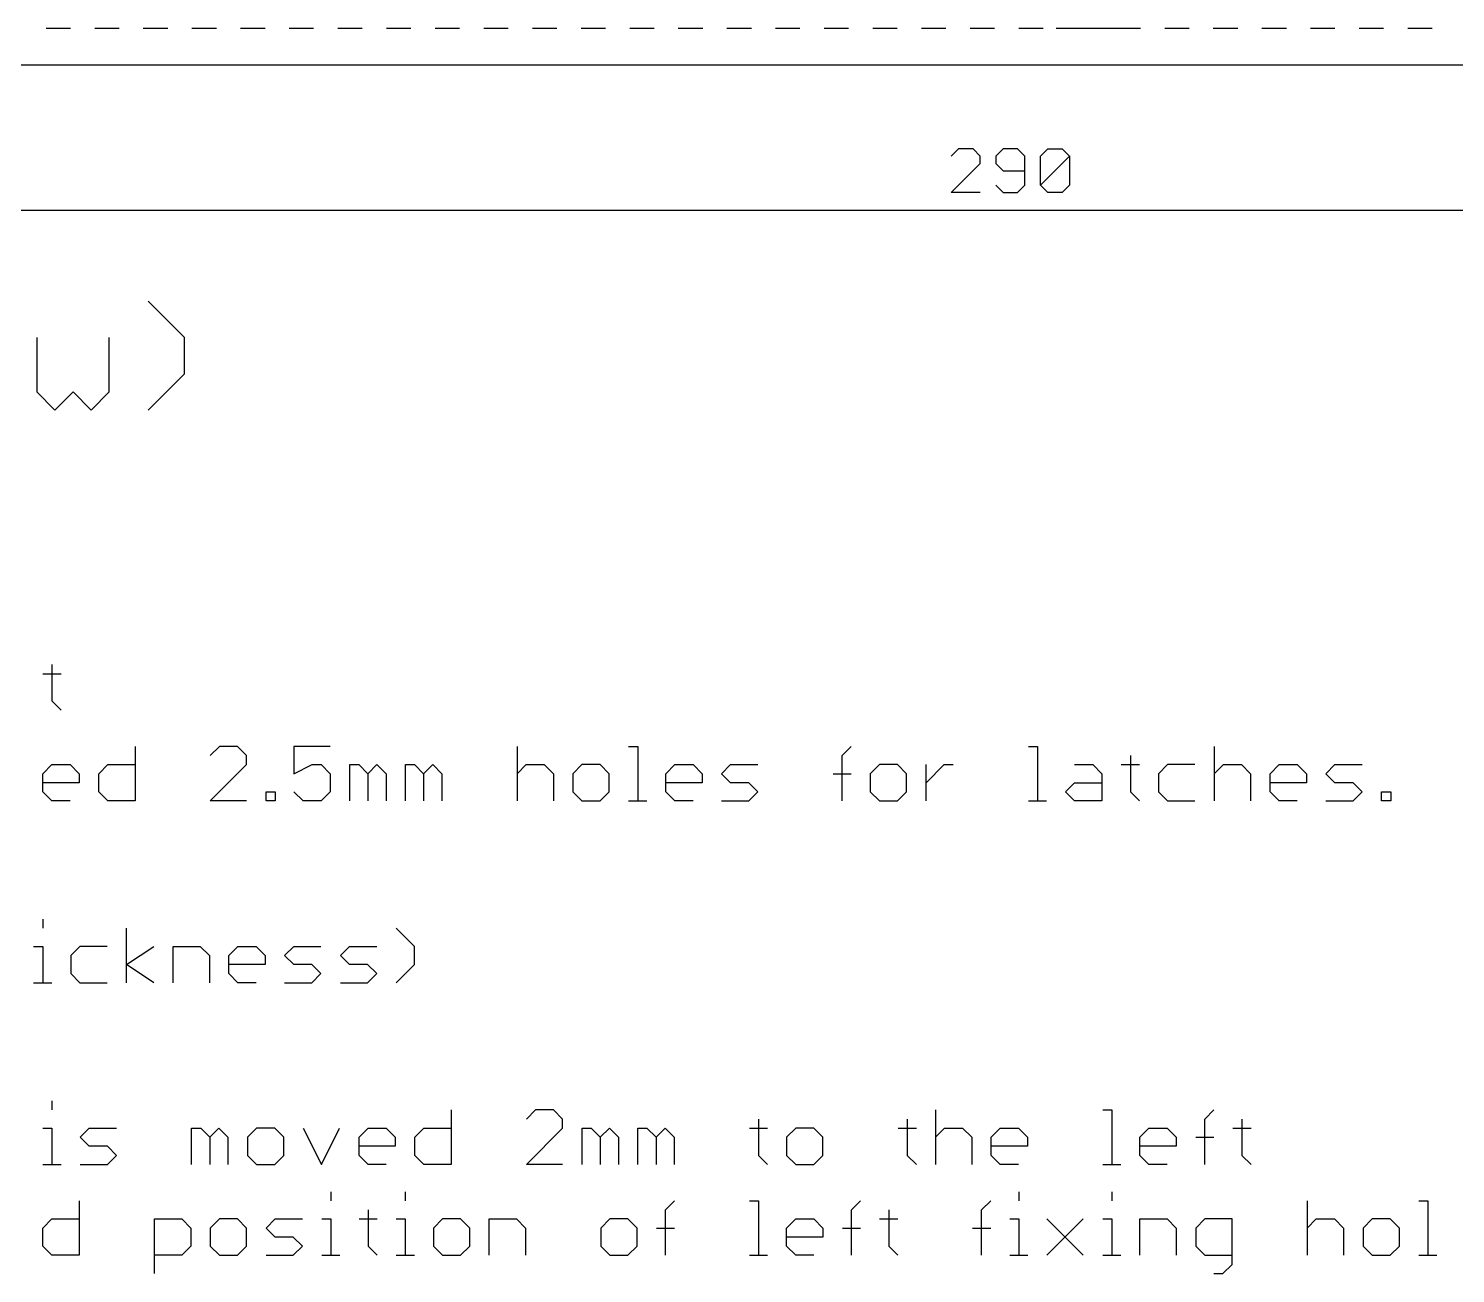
# Model space of a CAD drawing. Extents: x -7 to 590, y -59 to 445.
# Drawn here: x 104.6 to 163.5, y -51.4 to 0 of the extents above; entities that cross this region are included whole.
import ezdxf

# ---------------------------------------------------------------- set-up
doc = ezdxf.new("R2010")
doc.units = 0
doc.layers.add('20', color=7, linetype='CONTINUOUS')
doc.layers.add('47', color=2, linetype='CONTINUOUS')

msp = doc.modelspace()

# ---------------------------------------------------------------- linework, layer by layer
at = {"layer": '20'}
for p, q in [((106.3643, 0), (105.3571, 0)), ((108.3714, 0), (107.3643, 0)), ((110.3786, 0), (109.3714, 0)), ((112.3857, 0), (111.3786, 0)), ((114.3929, 0), (113.3857, 0)), ((116.4, 0), (115.3929, 0)), ((118.4071, 0), (117.4, 0)), ((120.4143, 0), (119.4071, 0)), ((122.4214, 0), (121.4143, 0)), ((124.4286, 0), (123.4214, 0)), ((126.4357, 0), (125.4286, 0)), ((128.4429, 0), (127.4357, 0)), ((130.45, 0), (129.4429, 0)), ((132.4571, 0), (131.45, 0)), ((134.4643, 0), (133.4571, 0)), ((136.4714, 0), (135.4643, 0)), ((138.4786, 0), (137.4714, 0)), ((140.4857, 0), (139.4786, 0)), ((142.4929, 0), (141.4857, 0)), ((144.5, 0), (143.4929, 0)), ((146.5071, 0), (145.5, 0)), ((148.5143, 0), (147.5071, 0)), ((150.5214, 0), (149.5143, 0)), ((152.5286, 0), (151.5214, 0)), ((154.5357, 0), (153.5286, 0)), ((156.5429, 0), (155.5357, 0)), ((158.55, 0), (157.5429, 0)), ((160.5571, 0), (159.55, 0)), ((162.5643, 0), (161.5571, 0)), ((5, -1.5), (285, -1.5))]:
    msp.add_line(p, q, dxfattribs=at)
at = {"layer": '47'}
for p, q in [((150.5, 0), (147.05, 0)), ((143.0137, -4.9701), (142.7139, -5.2698)), ((143.6131, -4.9701), (143.0137, -4.9701)), ((143.9128, -5.2698), (143.6131, -4.9701)), ((143.9128, -5.5695), (143.9128, -5.2698)), ((144.8552, -4.9701), (144.5555, -5.2698)), ((144.5555, -5.2698), (144.5555, -5.5695)), ((145.4547, -4.9701), (144.8552, -4.9701)), ((145.7544, -5.2698), (145.4547, -4.9701)), ((145.7544, -6.4687), (145.7544, -5.2698)), ((146.3971, -5.2698), (146.6968, -4.9701)), ((146.3971, -6.4687), (146.3971, -5.2698)), ((146.3971, -6.4687), (147.596, -5.2698)), ((146.6968, -4.9701), (147.2962, -4.9701)), ((147.2962, -4.9701), (147.596, -5.2698)), ((147.596, -5.2698), (147.596, -6.4687)), ((142.7139, -6.7684), (143.9128, -5.5695)), ((144.5555, -5.5695), (144.8552, -5.8692)), ((144.8552, -5.8692), (145.7544, -5.8692)), ((144.5555, -6.4687), (144.8552, -6.7684)), ((145.4547, -6.7684), (145.7544, -6.4687)), ((146.6968, -6.7684), (146.3971, -6.4687)), ((147.596, -6.4687), (147.2962, -6.7684)), ((143.9128, -6.7684), (142.7139, -6.7684)), ((144.8552, -6.7684), (145.4547, -6.7684)), ((147.2962, -6.7684), (146.6968, -6.7684)), ((0.065, -7.5), (289.935, -7.5)), ((111.0738, -12.7488), (109.5752, -11.2502)), ((104.9712, -12.7488), (104.9712, -14.9967)), ((107.9685, -14.9967), (107.9685, -12.7488)), ((111.0738, -14.2474), (111.0738, -12.7488)), ((109.5752, -15.746), (111.0738, -14.2474)), ((104.9712, -14.9967), (105.7206, -15.746)), ((105.7206, -15.746), (106.4699, -14.9967)), ((106.4699, -14.9967), (107.2192, -15.746)), ((107.2192, -15.746), (107.9685, -14.9967)), ((105.6025, -26.2497), (105.6025, -27.7483)), ((105.2279, -26.6244), (105.9772, -26.6244)), ((105.6025, -27.7483), (105.9772, -28.123)), ((109.0284, -29.6251), (109.0284, -31.873)), ((112.5084, -29.6251), (112.1338, -29.9997)), ((113.2577, -29.6251), (112.5084, -29.6251)), ((113.6324, -29.9997), (113.2577, -29.6251)), ((113.6324, -30.3744), (113.6324, -29.9997)), ((117.0853, -29.6251), (115.5867, -29.6251)), ((115.5867, -29.6251), (115.5867, -30.749)), ((124.7946, -29.6251), (124.7946, -31.873)), ((129.3985, -29.6251), (129.7732, -29.6251)), ((129.7732, -29.6251), (129.7732, -31.873)), ((138.2137, -29.9997), (138.5883, -29.6251)), ((138.2137, -31.873), (138.2137, -29.9997)), ((145.8959, -29.6251), (146.2706, -29.6251)), ((146.2706, -29.6251), (146.2706, -31.873)), ((150.1072, -29.9997), (150.1072, -31.4983)), ((153.5691, -29.6251), (153.5691, -31.873)), ((105.2279, -30.749), (105.6025, -30.3744)), ((105.6025, -30.3744), (106.3518, -30.3744)), ((106.3518, -30.3744), (106.7265, -30.749)), ((107.5298, -30.749), (107.9045, -30.3744)), ((107.9045, -30.3744), (109.0284, -30.3744)), ((112.1338, -31.873), (113.6324, -30.3744)), ((115.5867, -30.749), (116.336, -30.3744)), ((116.336, -30.3744), (116.7107, -30.3744)), ((116.7107, -30.3744), (117.0853, -30.749)), ((117.8887, -31.873), (117.8887, -30.3744)), ((117.8887, -30.3744), (118.2633, -30.3744)), ((118.2633, -30.3744), (118.638, -30.749)), ((118.638, -30.749), (119.0126, -30.3744)), ((119.0126, -30.3744), (119.3873, -30.749)), ((120.1906, -31.873), (120.1906, -30.3744)), ((120.1906, -30.3744), (120.5653, -30.3744)), ((120.5653, -30.3744), (120.9399, -30.749)), ((120.9399, -30.749), (121.3146, -30.3744)), ((121.3146, -30.3744), (121.6892, -30.749)), ((124.7946, -30.749), (125.1692, -30.3744)), ((125.1692, -30.3744), (125.9185, -30.3744)), ((125.9185, -30.3744), (126.2932, -30.749)), ((127.4712, -30.3744), (127.0965, -30.749)), ((128.2205, -30.3744), (127.4712, -30.3744)), ((128.5951, -30.749), (128.2205, -30.3744)), ((130.9331, -30.749), (131.3078, -30.3744)), ((131.3078, -30.3744), (132.0571, -30.3744)), ((132.0571, -30.3744), (132.4318, -30.749)), ((133.2351, -30.749), (133.6098, -30.3744)), ((133.6098, -30.3744), (134.7337, -30.3744)), ((139.7483, -30.3744), (139.3737, -30.749)), ((140.4976, -30.3744), (139.7483, -30.3744)), ((140.8723, -30.749), (140.4976, -30.3744)), ((141.6756, -31.873), (141.6756, -30.3744)), ((141.6756, -31.1237), (142.425, -30.3744)), ((142.425, -30.3744), (142.7996, -30.3744)), ((147.8052, -30.3744), (148.5545, -30.3744)), ((148.5545, -30.3744), (148.9292, -30.749)), ((149.7325, -30.3744), (150.4818, -30.3744)), ((151.6418, -30.3744), (151.2672, -30.749)), ((152.7658, -30.3744), (151.6418, -30.3744)), ((153.5691, -30.749), (153.9438, -30.3744)), ((153.9438, -30.3744), (154.6931, -30.3744)), ((154.6931, -30.3744), (155.0677, -30.749)), ((155.8711, -30.749), (156.2458, -30.3744)), ((156.2458, -30.3744), (156.9951, -30.3744)), ((156.9951, -30.3744), (157.3697, -30.749)), ((158.1731, -30.749), (158.5477, -30.3744)), ((158.5477, -30.3744), (159.6717, -30.3744)), ((105.2279, -31.4983), (105.2279, -30.749)), ((106.7265, -31.1237), (105.2279, -31.1237)), ((106.7265, -30.749), (106.7265, -31.1237)), ((107.5298, -31.4983), (107.5298, -30.749)), ((117.0853, -30.749), (117.0853, -31.4983)), ((118.638, -30.749), (118.638, -31.873)), ((119.3873, -30.749), (119.3873, -31.873)), ((120.9399, -30.749), (120.9399, -31.873)), ((121.6892, -30.749), (121.6892, -31.873)), ((126.2932, -30.749), (126.2932, -31.873)), ((127.0965, -30.749), (127.0965, -31.4983)), ((128.5951, -31.4983), (128.5951, -30.749)), ((130.9331, -31.4983), (130.9331, -30.749)), ((132.4318, -31.1237), (130.9331, -31.1237)), ((132.4318, -30.749), (132.4318, -31.1237)), ((133.6098, -31.1237), (133.2351, -30.749)), ((134.3591, -31.1237), (133.6098, -31.1237)), ((134.7337, -31.4983), (134.3591, -31.1237)), ((137.839, -30.749), (138.5883, -30.749)), ((139.3737, -30.749), (139.3737, -31.4983)), ((140.8723, -31.4983), (140.8723, -30.749)), ((147.4306, -31.4983), (147.8052, -31.1237)), ((147.8052, -31.1237), (148.9292, -31.1237)), ((148.9292, -30.749), (148.9292, -31.873)), ((151.2672, -30.749), (151.2672, -31.4983)), ((155.0677, -30.749), (155.0677, -31.873)), ((155.8711, -31.4983), (155.8711, -30.749)), ((157.3697, -31.1237), (155.8711, -31.1237)), ((157.3697, -30.749), (157.3697, -31.1237)), ((158.5477, -31.1237), (158.1731, -30.749)), ((159.297, -31.1237), (158.5477, -31.1237)), ((159.6717, -31.4983), (159.297, -31.1237)), ((105.6025, -31.873), (105.2279, -31.4983)), ((107.9045, -31.873), (107.5298, -31.4983)), ((114.4357, -31.873), (114.4357, -31.4983)), ((114.4357, -31.4983), (114.8104, -31.4983)), ((114.8104, -31.4983), (114.8104, -31.873)), ((115.9614, -31.873), (115.5867, -31.4983)), ((117.0853, -31.4983), (116.7107, -31.873)), ((127.0965, -31.4983), (127.4712, -31.873)), ((128.2205, -31.873), (128.5951, -31.4983)), ((131.3078, -31.873), (130.9331, -31.4983)), ((134.3591, -31.873), (134.7337, -31.4983)), ((139.3737, -31.4983), (139.7483, -31.873)), ((140.4976, -31.873), (140.8723, -31.4983)), ((147.8052, -31.873), (147.4306, -31.4983)), ((150.1072, -31.4983), (150.4818, -31.873)), ((151.2672, -31.4983), (151.6418, -31.873)), ((156.2458, -31.873), (155.8711, -31.4983)), ((159.297, -31.873), (159.6717, -31.4983)), ((160.475, -31.873), (160.475, -31.4983)), ((160.475, -31.4983), (160.8497, -31.4983)), ((160.8497, -31.4983), (160.8497, -31.873)), ((106.3518, -31.873), (105.6025, -31.873)), ((109.0284, -31.873), (107.9045, -31.873)), ((113.6324, -31.873), (112.1338, -31.873)), ((114.8104, -31.873), (114.4357, -31.873)), ((116.7107, -31.873), (115.9614, -31.873)), ((127.4712, -31.873), (128.2205, -31.873)), ((129.3985, -31.873), (130.1478, -31.873)), ((132.0571, -31.873), (131.3078, -31.873)), ((133.2351, -31.873), (134.3591, -31.873)), ((139.7483, -31.873), (140.4976, -31.873)), ((145.8959, -31.873), (146.6452, -31.873)), ((148.9292, -31.873), (147.8052, -31.873)), ((151.6418, -31.873), (152.7658, -31.873)), ((156.9951, -31.873), (156.2458, -31.873)), ((158.1731, -31.873), (159.297, -31.873)), ((160.8497, -31.873), (160.475, -31.873)), ((105.2189, -36.7504), (105.2189, -37.1251)), ((108.6808, -39.373), (108.6808, -37.1251)), ((120.5563, -37.8744), (119.807, -37.1251)), ((104.8442, -37.8744), (105.2189, -37.8744)), ((105.2189, -37.8744), (105.2189, -39.373)), ((106.7535, -37.8744), (106.3788, -38.249)), ((106.3788, -38.249), (106.3788, -38.9983)), ((107.8775, -37.8744), (106.7535, -37.8744)), ((108.6808, -38.6237), (109.8048, -37.8744)), ((110.5991, -39.373), (110.5991, -37.8744)), ((110.5991, -37.8744), (111.7231, -37.8744)), ((111.7231, -37.8744), (112.0977, -38.249)), ((112.0977, -38.249), (112.0977, -39.373)), ((112.9011, -38.249), (113.2757, -37.8744)), ((112.9011, -38.9983), (112.9011, -38.249)), ((113.2757, -37.8744), (114.025, -37.8744)), ((114.025, -37.8744), (114.3997, -38.249)), ((114.3997, -38.249), (114.3997, -38.6237)), ((115.203, -38.249), (115.5777, -37.8744)), ((115.5777, -38.6237), (115.203, -38.249)), ((115.5777, -37.8744), (116.7017, -37.8744)), ((117.505, -38.249), (117.8797, -37.8744)), ((117.8797, -38.6237), (117.505, -38.249)), ((117.8797, -37.8744), (119.0036, -37.8744)), ((120.5563, -38.6237), (120.5563, -37.8744)), ((109.8048, -39.373), (108.6808, -38.6237)), ((114.3997, -38.6237), (112.9011, -38.6237)), ((116.327, -38.6237), (115.5777, -38.6237)), ((116.7017, -38.9983), (116.327, -38.6237)), ((118.629, -38.6237), (117.8797, -38.6237)), ((119.0036, -38.9983), (118.629, -38.6237)), ((119.807, -39.373), (120.5563, -38.6237)), ((104.8442, -39.373), (105.5935, -39.373)), ((106.3788, -38.9983), (106.7535, -39.373)), ((106.7535, -39.373), (107.8775, -39.373)), ((113.2757, -39.373), (112.9011, -38.9983)), ((114.025, -39.373), (113.2757, -39.373)), ((115.203, -39.373), (116.327, -39.373)), ((116.327, -39.373), (116.7017, -38.9983)), ((117.505, -39.373), (118.629, -39.373)), ((118.629, -39.373), (119.0036, -38.9983)), ((105.6025, -44.2504), (105.6025, -44.6251)), ((122.0729, -44.6251), (122.0729, -46.873)), ((125.5529, -44.6251), (125.1782, -44.9997)), ((126.3022, -44.6251), (125.5529, -44.6251)), ((126.6768, -44.9997), (126.3022, -44.6251)), ((142.0593, -44.6251), (142.0593, -46.873)), ((148.9652, -44.6251), (149.3399, -44.6251)), ((149.3399, -44.6251), (149.3399, -46.873)), ((153.1765, -44.9997), (153.5511, -44.6251)), ((126.6768, -45.3744), (126.6768, -44.9997)), ((134.7607, -44.9997), (134.7607, -46.4983)), ((140.8993, -44.9997), (140.8993, -46.4983)), ((153.1765, -46.873), (153.1765, -44.9997)), ((154.7111, -44.9997), (154.7111, -46.4983)), ((105.2279, -45.3744), (105.6025, -45.3744)), ((105.6025, -45.3744), (105.6025, -46.873)), ((106.7625, -45.749), (107.1372, -45.3744)), ((107.1372, -46.1237), (106.7625, -45.749)), ((107.1372, -45.3744), (108.2611, -45.3744)), ((111.3664, -46.873), (111.3664, -45.3744)), ((111.3664, -45.3744), (111.7411, -45.3744)), ((111.7411, -45.3744), (112.1157, -45.749)), ((112.1157, -45.749), (112.4904, -45.3744)), ((112.1157, -45.749), (112.1157, -46.873)), ((112.4904, -45.3744), (112.865, -45.749)), ((112.865, -45.749), (112.865, -46.873)), ((114.0431, -45.3744), (113.6684, -45.749)), ((113.6684, -45.749), (113.6684, -46.4983)), ((114.7924, -45.3744), (114.0431, -45.3744)), ((115.167, -45.749), (114.7924, -45.3744)), ((115.167, -46.4983), (115.167, -45.749)), ((115.9704, -45.3744), (116.7197, -46.873)), ((116.7197, -46.873), (117.469, -45.3744)), ((118.2723, -45.749), (118.647, -45.3744)), ((118.2723, -46.4983), (118.2723, -45.749)), ((118.647, -45.3744), (119.3963, -45.3744)), ((119.3963, -45.3744), (119.7709, -45.749)), ((119.7709, -45.749), (119.7709, -46.1237)), ((120.5743, -45.749), (120.9489, -45.3744)), ((120.5743, -46.4983), (120.5743, -45.749)), ((120.9489, -45.3744), (122.0729, -45.3744)), ((125.1782, -46.873), (126.6768, -45.3744)), ((127.4802, -46.873), (127.4802, -45.3744)), ((127.4802, -45.3744), (127.8548, -45.3744)), ((127.8548, -45.3744), (128.2295, -45.749)), ((128.2295, -45.749), (128.6042, -45.3744)), ((128.2295, -45.749), (128.2295, -46.873)), ((128.6042, -45.3744), (128.9788, -45.749)), ((128.9788, -45.749), (128.9788, -46.873)), ((129.7822, -46.873), (129.7822, -45.3744)), ((129.7822, -45.3744), (130.1568, -45.3744)), ((130.1568, -45.3744), (130.5315, -45.749)), ((130.5315, -45.749), (130.9061, -45.3744)), ((130.5315, -45.749), (130.5315, -46.873)), ((130.9061, -45.3744), (131.2808, -45.749)), ((131.2808, -45.749), (131.2808, -46.873)), ((134.3861, -45.3744), (135.1354, -45.3744)), ((136.2954, -45.3744), (135.9207, -45.749)), ((135.9207, -45.749), (135.9207, -46.4983)), ((137.0447, -45.3744), (136.2954, -45.3744)), ((137.4193, -45.749), (137.0447, -45.3744)), ((137.4193, -46.4983), (137.4193, -45.749)), ((140.5247, -45.3744), (141.274, -45.3744)), ((142.0593, -45.749), (142.434, -45.3744)), ((142.434, -45.3744), (143.1833, -45.3744)), ((143.1833, -45.3744), (143.5579, -45.749)), ((143.5579, -45.749), (143.5579, -46.873)), ((144.3613, -45.749), (144.7359, -45.3744)), ((144.3613, -46.4983), (144.3613, -45.749)), ((144.7359, -45.3744), (145.4852, -45.3744)), ((145.4852, -45.3744), (145.8599, -45.749)), ((145.8599, -45.749), (145.8599, -46.1237)), ((150.4998, -45.749), (150.8745, -45.3744)), ((150.4998, -46.4983), (150.4998, -45.749)), ((150.8745, -45.3744), (151.6238, -45.3744)), ((151.6238, -45.3744), (151.9985, -45.749)), ((151.9985, -45.749), (151.9985, -46.1237)), ((152.8018, -45.749), (153.5511, -45.749)), ((154.3365, -45.3744), (155.0858, -45.3744)), ((107.8865, -46.1237), (107.1372, -46.1237)), ((108.2611, -46.4983), (107.8865, -46.1237)), ((107.8865, -46.873), (108.2611, -46.4983)), ((113.6684, -46.4983), (114.0431, -46.873)), ((114.7924, -46.873), (115.167, -46.4983)), ((119.7709, -46.1237), (118.2723, -46.1237)), ((118.647, -46.873), (118.2723, -46.4983)), ((120.9489, -46.873), (120.5743, -46.4983)), ((134.7607, -46.4983), (135.1354, -46.873)), ((135.9207, -46.4983), (136.2954, -46.873)), ((137.0447, -46.873), (137.4193, -46.4983)), ((140.8993, -46.4983), (141.274, -46.873)), ((145.8599, -46.1237), (144.3613, -46.1237)), ((144.7359, -46.873), (144.3613, -46.4983)), ((151.9985, -46.1237), (150.4998, -46.1237)), ((150.8745, -46.873), (150.4998, -46.4983)), ((154.7111, -46.4983), (155.0858, -46.873)), ((105.2279, -46.873), (105.9772, -46.873)), ((106.7625, -46.873), (107.8865, -46.873)), ((114.0431, -46.873), (114.7924, -46.873)), ((119.3963, -46.873), (118.647, -46.873)), ((122.0729, -46.873), (120.9489, -46.873)), ((126.6768, -46.873), (125.1782, -46.873)), ((136.2954, -46.873), (137.0447, -46.873)), ((145.4852, -46.873), (144.7359, -46.873)), ((148.9652, -46.873), (149.7145, -46.873)), ((151.6238, -46.873), (150.8745, -46.873)), ((117.1123, -48.0004), (117.1123, -48.3751)), ((120.1816, -48.0004), (120.1816, -48.3751)), ((145.5032, -48.0004), (145.5032, -48.3751)), ((149.3399, -48.0004), (149.3399, -48.3751)), ((106.7265, -48.3751), (106.7265, -50.623)), ((118.647, -48.7497), (118.647, -50.2483)), ((130.9241, -48.7497), (131.2988, -48.3751)), ((130.9241, -50.623), (130.9241, -48.7497)), ((134.3861, -48.3751), (134.7607, -48.3751)), ((134.7607, -48.3751), (134.7607, -50.623)), ((138.5974, -48.7497), (138.972, -48.3751)), ((138.5974, -50.623), (138.5974, -48.7497)), ((140.132, -48.7497), (140.132, -50.2483)), ((143.9686, -48.7497), (144.3433, -48.3751)), ((143.9686, -50.623), (143.9686, -48.7497)), ((157.4057, -48.3751), (157.4057, -50.623)), ((162.0097, -48.3751), (162.3843, -48.3751)), ((162.3843, -48.3751), (162.3843, -50.623)), ((105.2279, -49.499), (105.6025, -49.1244)), ((105.6025, -49.1244), (106.7265, -49.1244)), ((109.8318, -51.3723), (109.8318, -49.1244)), ((109.8318, -49.1244), (110.9557, -49.1244)), ((110.9557, -49.1244), (111.3304, -49.499)), ((112.5084, -49.1244), (112.1338, -49.499)), ((113.2577, -49.1244), (112.5084, -49.1244)), ((113.6324, -49.499), (113.2577, -49.1244)), ((114.4357, -49.499), (114.8104, -49.1244)), ((114.8104, -49.1244), (115.9343, -49.1244)), ((116.7377, -49.1244), (117.1123, -49.1244)), ((117.1123, -49.1244), (117.1123, -50.623)), ((118.2723, -49.1244), (119.0216, -49.1244)), ((119.807, -49.1244), (120.1816, -49.1244)), ((120.1816, -49.1244), (120.1816, -50.623)), ((121.7163, -49.1244), (121.3416, -49.499)), ((122.4656, -49.1244), (121.7163, -49.1244)), ((122.8402, -49.499), (122.4656, -49.1244)), ((123.6436, -50.623), (123.6436, -49.1244)), ((123.6436, -49.1244), (124.7675, -49.1244)), ((124.7675, -49.1244), (125.1422, -49.499)), ((128.6222, -49.1244), (128.2475, -49.499)), ((129.3715, -49.1244), (128.6222, -49.1244)), ((129.7461, -49.499), (129.3715, -49.1244)), ((135.9207, -49.499), (136.2954, -49.1244)), ((136.2954, -49.1244), (137.0447, -49.1244)), ((137.0447, -49.1244), (137.4193, -49.499)), ((139.7573, -49.1244), (140.5066, -49.1244)), ((145.1286, -49.1244), (145.5032, -49.1244)), ((145.5032, -49.1244), (145.5032, -50.623)), ((146.6632, -49.1244), (148.1619, -50.623)), ((146.6632, -50.623), (148.1619, -49.1244)), ((148.9652, -49.1244), (149.3399, -49.1244)), ((149.3399, -49.1244), (149.3399, -50.623)), ((150.4998, -50.623), (150.4998, -49.1244)), ((150.4998, -49.1244), (151.6238, -49.1244)), ((151.6238, -49.1244), (151.9985, -49.499)), ((153.1765, -49.1244), (152.8018, -49.499)), ((154.3004, -49.1244), (153.1765, -49.1244)), ((154.3004, -50.9977), (154.3004, -49.1244)), ((157.4057, -49.499), (157.7804, -49.1244)), ((157.7804, -49.1244), (158.5297, -49.1244)), ((158.5297, -49.1244), (158.9044, -49.499)), ((160.0824, -49.1244), (159.7077, -49.499)), ((160.8317, -49.1244), (160.0824, -49.1244)), ((161.2063, -49.499), (160.8317, -49.1244)), ((105.2279, -50.2483), (105.2279, -49.499)), ((111.3304, -49.499), (111.3304, -50.2483)), ((112.1338, -49.499), (112.1338, -50.2483)), ((113.6324, -50.2483), (113.6324, -49.499)), ((114.8104, -49.8737), (114.4357, -49.499)), ((115.5597, -49.8737), (114.8104, -49.8737)), ((115.9343, -50.2483), (115.5597, -49.8737)), ((121.3416, -49.499), (121.3416, -50.2483)), ((122.8402, -50.2483), (122.8402, -49.499)), ((125.1422, -49.499), (125.1422, -50.623)), ((128.2475, -49.499), (128.2475, -50.2483)), ((129.7461, -50.2483), (129.7461, -49.499)), ((130.5495, -49.499), (131.2988, -49.499)), ((135.9207, -50.2483), (135.9207, -49.499)), ((137.4193, -49.8737), (135.9207, -49.8737)), ((137.4193, -49.499), (137.4193, -49.8737)), ((138.2227, -49.499), (138.972, -49.499)), ((143.594, -49.499), (144.3433, -49.499)), ((151.9985, -49.499), (151.9985, -50.623)), ((152.8018, -49.499), (152.8018, -50.2483)), ((158.9044, -49.499), (158.9044, -50.623)), ((159.7077, -49.499), (159.7077, -50.2483)), ((161.2063, -50.2483), (161.2063, -49.499)), ((105.6025, -50.623), (105.2279, -50.2483)), ((106.7265, -50.623), (105.6025, -50.623)), ((110.9557, -50.623), (109.8318, -50.623)), ((111.3304, -50.2483), (110.9557, -50.623)), ((112.1338, -50.2483), (112.5084, -50.623)), ((112.5084, -50.623), (113.2577, -50.623)), ((113.2577, -50.623), (113.6324, -50.2483)), ((114.4357, -50.623), (115.5597, -50.623)), ((115.5597, -50.623), (115.9343, -50.2483)), ((116.7377, -50.623), (117.487, -50.623)), ((118.647, -50.2483), (119.0216, -50.623)), ((119.807, -50.623), (120.5563, -50.623)), ((121.3416, -50.2483), (121.7163, -50.623)), ((121.7163, -50.623), (122.4656, -50.623)), ((122.4656, -50.623), (122.8402, -50.2483)), ((128.2475, -50.2483), (128.6222, -50.623)), ((128.6222, -50.623), (129.3715, -50.623)), ((129.3715, -50.623), (129.7461, -50.2483)), ((134.3861, -50.623), (135.1354, -50.623)), ((136.2954, -50.623), (135.9207, -50.2483)), ((137.0447, -50.623), (136.2954, -50.623)), ((140.132, -50.2483), (140.5066, -50.623)), ((145.1286, -50.623), (145.8779, -50.623)), ((148.9652, -50.623), (149.7145, -50.623)), ((152.8018, -50.2483), (153.1765, -50.623)), ((153.1765, -50.623), (154.3004, -50.623)), ((159.7077, -50.2483), (160.0824, -50.623)), ((160.0824, -50.623), (160.8317, -50.623)), ((160.8317, -50.623), (161.2063, -50.2483)), ((162.0097, -50.623), (162.759, -50.623)), ((153.9258, -51.3723), (154.3004, -50.9977)), ((153.5511, -51.3723), (153.9258, -51.3723))]:
    msp.add_line(p, q, dxfattribs=at)

doc.saveas('drawing.dxf')
